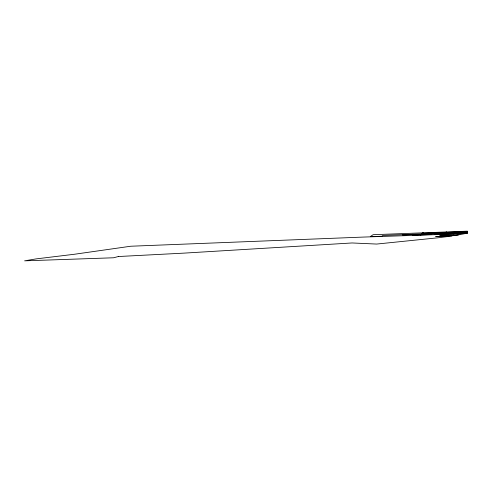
<?xml version="1.0" encoding="UTF-8"?>
<svg xmlns="http://www.w3.org/2000/svg" width="492" height="492" viewBox="0 0 492 492"><rect width="100%" height="100%" fill="white"/><g stroke="black" fill="none" stroke-linecap="round" stroke-linejoin="round"><path stroke-width="0.74" d="M403.237 234.635L402.659 235.053L413.655 234.487L412.628 235.164L431.047 234.549C431.779 233.417 436.964 233.226 434.073 234.45L467.123 233.392L466.631 233.319L467.154 233.165L467.4 231.166L373.077 234.709L370.402 236.554L381.829 236.252L382.862 235.434L422.327 233.885L420.623 234.955L422.327 233.885M467.283 232.119L421.595 233.909L423.225 232.734L422.382 233.343L445.709 232.427L446.484 231.818M444.153 234.167L445.881 232.95M453.169 233.86L454.054 233.208L467.216 232.704M412.425 234.536L412.874 234.253M457.037 231.972L458.015 231.363M435.143 233.374L445.026 233.122L444.497 233.448M436.183 233.466L435.654 233.792L445.401 233.245L435.986 233.737M433.397 233.829L434.116 233.411M445.131 234.333L439.633 235.631L458.273 235.004M465.838 233.436L467.154 233.153L453.403 233.694M445.709 232.427L467.357 231.56M434.989 233.848L445.1 233.448M436.09 233.522L444.977 233.153M413.434 234.629L421.65 234.309M421.552 234.37L431.927 233.964M444.946 233.565L454.054 233.208M118.332 256.529L113.517 257.777L24.6 260.84L36.101 258.897L74.606 254.229L130.755 246.228L363.133 237.083L464.749 233.675L454.774 235.588L435.678 236.56L451.92 236.019L437.886 237.808L376.644 244.063L352.069 242.962L184.322 253.109L118.332 256.529"/></g></svg>
